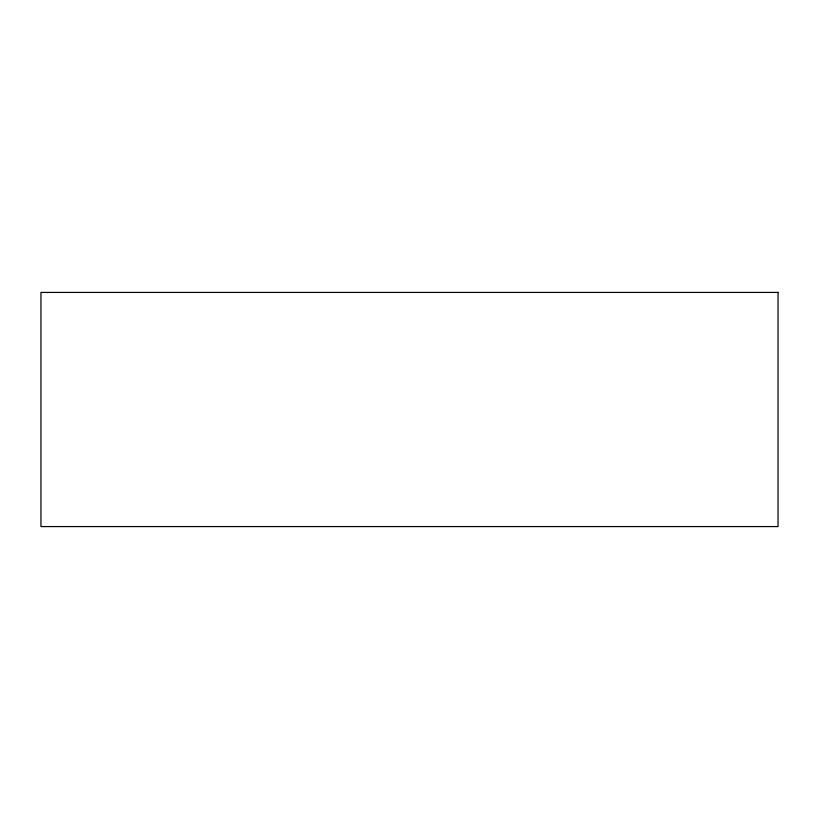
<?xml version="1.0" encoding="UTF-8"?>
<svg xmlns="http://www.w3.org/2000/svg" width="819" height="819" viewBox="0 0 819 819"><rect width="100%" height="100%" fill="white"/><g stroke="black" fill="none" stroke-linecap="round" stroke-linejoin="round"><path stroke-width="1.23" d="M778.05 292.424L40.95 292.424L40.95 526.576L778.05 526.576L778.05 292.424"/></g></svg>
